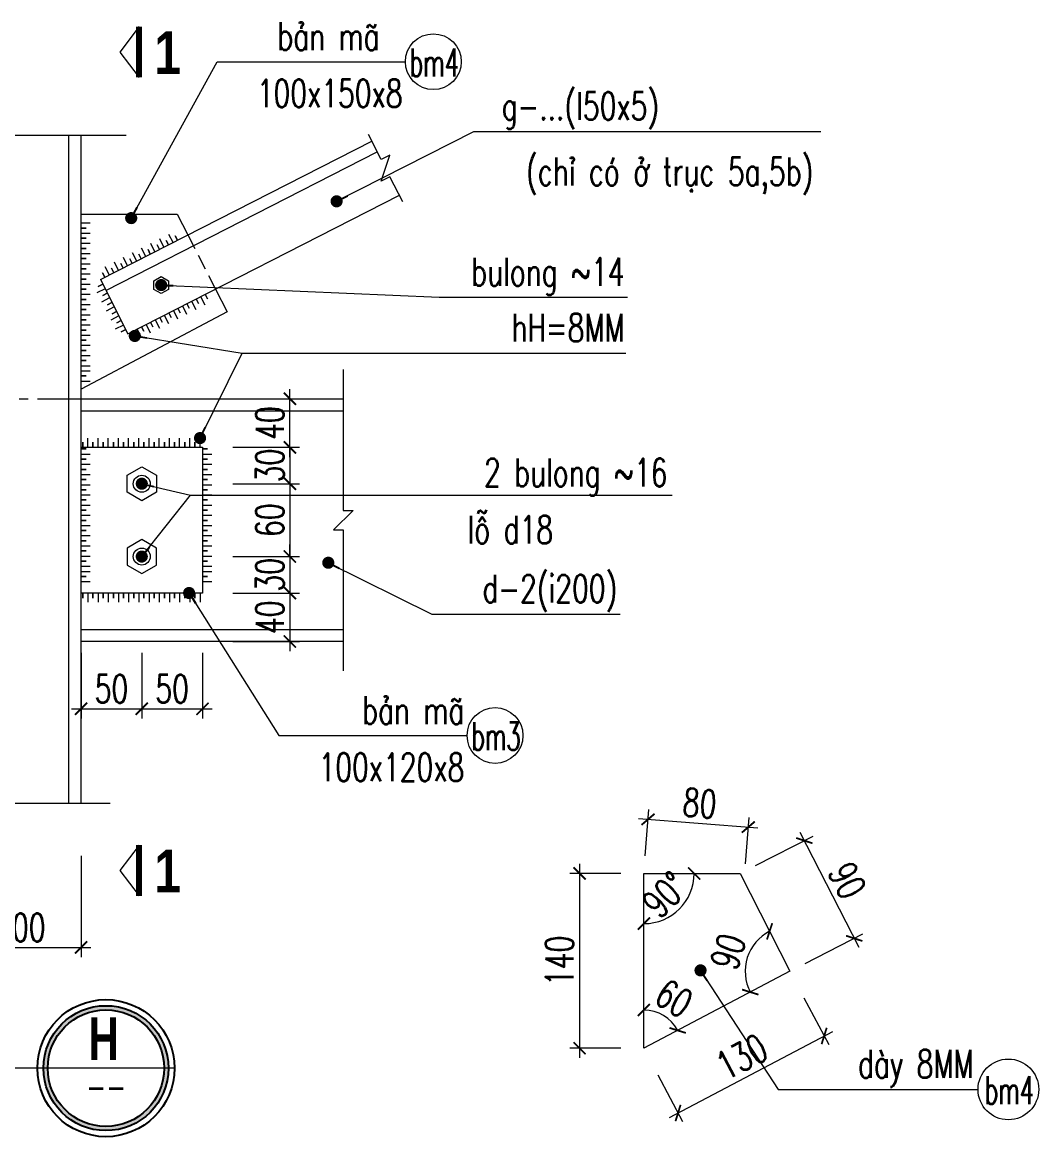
# Model space of a CAD drawing. Header units: millimetres. Extents: x 61738 to 439738, y 60858 to 151243.
# Drawn here: x 405564 to 413937, y 92703 to 101882 of the extents above; entities that cross this region are included whole.
import ezdxf
from ezdxf.enums import TextEntityAlignment as Align

# ---------------------------------------------------------------- set-up
doc = ezdxf.new("R2010")
doc.units = ezdxf.units.MM
doc.linetypes.add('CENTER', pattern=[2, 1.25, -0.25, 0.25, -0.25])
doc.linetypes.add('HIDDEN', pattern=[0.375, 0.25, -0.125])
for name, color, linetype, lineweight in [('10-TEXT', 4, 'Continuous', 15), ('3-THAY', 7, 'Continuous', 18), ('5-DUT', 2, 'HIDDEN', 15), ('6-TRUC', 8, 'CENTER', 9), ('7-HATCH', 8, 'Continuous', 13), ('8-DIM', 8, 'Continuous', 15), ('9-SO HIEU', 8, 'Continuous', 15)]:
    doc.layers.add(name, color=color, linetype=linetype, lineweight=lineweight)
doc.layers.add('DIM', color=3, linetype='Continuous')
doc.layers.add('MANH', color=8, linetype='Continuous')
doc.styles.add('A3-Text 2.3', font='vnsimli.shx', dxfattribs={"width": 0.7, "height": 230, "bigfont": 'vn.shx'})
doc.styles.add('A3-Text 3.5', font='VnArialH-Bold.TTF', dxfattribs={"width": 0.8, "height": 350})
doc.styles.add('S1', font='vnsimli.shx', dxfattribs={"width": 0.75})
doc.styles.add('T3', font='VnArialH-Bold.TTF', dxfattribs={"width": 0.9})
doc.dimstyles.new('A3-1-100x10', dxfattribs={"dimtxt": 230, "dimasz": 100, "dimexe": 80, "dimexo": 0, "dimgap": 50, "dimtad": 1, "dimdec": 0, "dimlfac": 0.1, "dimdsep": 49, "dimtxsty": 'A3-Text 2.3', "dimblk": 'ARCHTICK', "dimcen": 10, "dimdle": 80, "dimclrd": 8, "dimclre": 8, "dimclrt": 2, "dimadec": 0, "dimazin": 2, "dimtfac": 1, "dimtdec": 0, "dimtix": 1, "dimtmove": 1, "dimatfit": 3, "dimldrblk": 'DOT', "dimfxl": 1, "dimtolj": 1, "dimtzin": 0, "dimlwd": -1, "dimlwe": -1, "dimarcsym": 0})

# ---------------------------------------------------------------- blocks, each defined once
blk = doc.blocks.new('_ArchTick')
at = {"color": 0, "linetype": 'ByBlock', "const_width": 0.15}
blk.add_lwpolyline([(-0.5, -0.5), (0.5, 0.5)], dxfattribs=at)
blk = doc.blocks.new('_Dot')
at = {"color": 0, "linetype": 'ByBlock', "lineweight": -2}
blk.add_line((-0.5, 0), (-1, 0), dxfattribs=at)
at = {"color": 0, "linetype": 'ByBlock', "const_width": 0.5}
blk.add_lwpolyline([(-0.25, 0, 1), (0.25, 0, 1)], format="xyb", close=True, dxfattribs=at)
blk = doc.blocks.new('Mat cat KC - Dung')
at = {"layer": '10-TEXT', "color": 2, "const_width": 50}
blk.add_lwpolyline([(0, 417.7), (0, 0)], dxfattribs=at)
at = {"layer": '10-TEXT', "color": 3, "ltscale": 500, "style": 'A3-Text 3.5', "width": 0.8}
blk.add_attdef('1', (126.9, 29.1), '', height=350, dxfattribs=at)
blk = doc.blocks.new('*D323')
at = {"layer": '8-DIM', "color": 8, "ltscale": 300, "transparency": 16777216}
for p, q in [((405048.7, 95017.6), (405048.7, 94181.4)), ((406048.7, 95017.6), (406048.7, 94181.4))]:
    blk.add_line(p, q, dxfattribs=at)
at = {"layer": '8-DIM', "color": 8, "linetype": 'ByBlock', "ltscale": 300, "transparency": 16777216}
blk.add_line((404968.7, 94261.4), (406128.7, 94261.4), dxfattribs=at)
at = {"layer": 'Defpoints', "color": 0, "ltscale": 300, "transparency": 16777216}
for p in [(405048.7, 95017.6), (406048.7, 95017.6), (406048.7, 94261.4)]:
    blk.add_point(p, dxfattribs=at)
at = {"layer": '8-DIM', "color": 8, "ltscale": 300, "transparency": 16777216, "xscale": 100, "yscale": 100, "zscale": 100, "rotation": 180}
blk.add_blockref('_ArchTick', (405048.7, 94261.4), dxfattribs=at)
at = {"layer": '8-DIM', "color": 8, "ltscale": 300, "transparency": 16777216, "xscale": 100, "yscale": 100, "zscale": 100}
blk.add_blockref('_ArchTick', (406048.7, 94261.4), dxfattribs=at)
at = {"layer": '8-DIM', "color": 2, "ltscale": 300, "transparency": 16777216, "insert": (405548.7, 94426.4), "char_height": 230, "attachment_point": 5, "style": 'A3-Text 2.3'}
blk.add_mtext('\\A1;100', dxfattribs=at)
blk = doc.blocks.new('*D333')
at = {"layer": '8-DIM', "color": 8, "linetype": 'ByBlock', "ltscale": 500, "transparency": 16777216}
for p, q in [((407768.5, 98381.4), (407768.5, 98481.4)), ((407768.5, 98381.4), (407768.5, 98081.4)), ((407768.5, 98081.4), (407768.5, 97981.4))]:
    blk.add_line(p, q, dxfattribs=at)
at = {"layer": '8-DIM', "color": 8, "ltscale": 500, "transparency": 16777216}
for p, q in [((407298.5, 98381.4), (407848.5, 98381.4)), ((407298.5, 98081.4), (407848.5, 98081.4))]:
    blk.add_line(p, q, dxfattribs=at)
at = {"layer": 'Defpoints', "color": 0, "ltscale": 500, "transparency": 16777216}
for p in [(407298.5, 98381.4), (407298.5, 98081.4), (407768.5, 98081.4)]:
    blk.add_point(p, dxfattribs=at)
at = {"layer": '8-DIM', "color": 8, "ltscale": 500, "transparency": 16777216, "xscale": 100, "yscale": 100, "zscale": 100}
for p, rotation in [((407768.5, 98381.4), 270), ((407768.5, 98081.4), 90)]:
    blk.add_blockref('_ArchTick', p, dxfattribs=dict(at, rotation=rotation))
at = {"layer": '8-DIM', "color": 2, "ltscale": 500, "transparency": 16777216, "insert": (407603.5, 98231.4), "char_height": 230, "attachment_point": 5, "rotation": 90, "style": 'A3-Text 2.3'}
blk.add_mtext('\\A1;30', dxfattribs=at)
blk = doc.blocks.new('*D334')
at = {"layer": '8-DIM', "color": 8, "linetype": 'ByBlock', "ltscale": 500, "transparency": 16777216}
blk.add_line((407768.5, 98161.4), (407768.5, 97401.4), dxfattribs=at)
at = {"layer": '8-DIM', "color": 8, "ltscale": 500, "transparency": 16777216}
for p, q in [((407298.5, 98081.4), (407848.5, 98081.4)), ((407298.5, 97481.4), (407848.5, 97481.4))]:
    blk.add_line(p, q, dxfattribs=at)
at = {"layer": 'Defpoints', "color": 0, "ltscale": 500, "transparency": 16777216}
for p in [(407298.5, 98081.4), (407298.5, 97481.4), (407768.5, 97481.4)]:
    blk.add_point(p, dxfattribs=at)
at = {"layer": '8-DIM', "color": 8, "ltscale": 500, "transparency": 16777216, "xscale": 100, "yscale": 100, "zscale": 100}
for p, rotation in [((407768.5, 98081.4), 90), ((407768.5, 97481.4), 270)]:
    blk.add_blockref('_ArchTick', p, dxfattribs=dict(at, rotation=rotation))
at = {"layer": '8-DIM', "color": 2, "ltscale": 500, "transparency": 16777216, "insert": (407603.5, 97781.4), "char_height": 230, "attachment_point": 5, "rotation": 90, "style": 'A3-Text 2.3'}
blk.add_mtext('\\A1;60', dxfattribs=at)
blk = doc.blocks.new('*D335')
at = {"layer": '8-DIM', "color": 8, "linetype": 'ByBlock', "ltscale": 500, "transparency": 16777216}
for p, q in [((407768.5, 97481.4), (407768.5, 97581.4)), ((407768.5, 97481.4), (407768.5, 97181.4)), ((407768.5, 97181.4), (407768.5, 97081.4))]:
    blk.add_line(p, q, dxfattribs=at)
at = {"layer": '8-DIM', "color": 8, "ltscale": 500, "transparency": 16777216}
for p, q in [((407298.5, 97481.4), (407848.5, 97481.4)), ((407298.5, 97181.4), (407848.5, 97181.4))]:
    blk.add_line(p, q, dxfattribs=at)
at = {"layer": 'Defpoints', "color": 0, "ltscale": 500, "transparency": 16777216}
for p in [(407298.5, 97481.4), (407298.5, 97181.4), (407768.5, 97181.4)]:
    blk.add_point(p, dxfattribs=at)
at = {"layer": '8-DIM', "color": 8, "ltscale": 500, "transparency": 16777216, "xscale": 100, "yscale": 100, "zscale": 100}
for p, rotation in [((407768.5, 97481.4), 270), ((407768.5, 97181.4), 90)]:
    blk.add_blockref('_ArchTick', p, dxfattribs=dict(at, rotation=rotation))
at = {"layer": '8-DIM', "color": 2, "ltscale": 500, "transparency": 16777216, "insert": (407603.5, 97331.4), "char_height": 230, "attachment_point": 5, "rotation": 90, "style": 'A3-Text 2.3'}
blk.add_mtext('\\A1;30', dxfattribs=at)
blk = doc.blocks.new('*D336')
at = {"layer": '8-DIM', "color": 8, "ltscale": 500, "transparency": 16777216}
for p, q in [((406048.7, 96687.6), (406048.7, 96147.6)), ((406548.7, 96687.6), (406548.7, 96147.6))]:
    blk.add_line(p, q, dxfattribs=at)
at = {"layer": '8-DIM', "color": 8, "linetype": 'ByBlock', "ltscale": 500, "transparency": 16777216}
blk.add_line((405968.7, 96227.6), (406628.7, 96227.6), dxfattribs=at)
at = {"layer": 'Defpoints', "color": 0, "ltscale": 500, "transparency": 16777216}
for p in [(406048.7, 96687.6), (406548.7, 96687.6), (406548.7, 96227.6)]:
    blk.add_point(p, dxfattribs=at)
at = {"layer": '8-DIM', "color": 8, "ltscale": 500, "transparency": 16777216, "xscale": 100, "yscale": 100, "zscale": 100, "rotation": 180}
blk.add_blockref('_ArchTick', (406048.7, 96227.6), dxfattribs=at)
at = {"layer": '8-DIM', "color": 8, "ltscale": 500, "transparency": 16777216, "xscale": 100, "yscale": 100, "zscale": 100}
blk.add_blockref('_ArchTick', (406548.7, 96227.6), dxfattribs=at)
at = {"layer": '8-DIM', "color": 2, "ltscale": 500, "transparency": 16777216, "insert": (406298.7, 96392.6), "char_height": 230, "attachment_point": 5, "style": 'A3-Text 2.3'}
blk.add_mtext('\\A1;50', dxfattribs=at)
blk = doc.blocks.new('*D337')
at = {"layer": '8-DIM', "color": 8, "ltscale": 500, "transparency": 16777216}
for p, q in [((406548.7, 96687.6), (406548.7, 96147.6)), ((407048.7, 96687.6), (407048.7, 96147.6))]:
    blk.add_line(p, q, dxfattribs=at)
at = {"layer": '8-DIM', "color": 8, "linetype": 'ByBlock', "ltscale": 500, "transparency": 16777216}
blk.add_line((406468.7, 96227.6), (407128.7, 96227.6), dxfattribs=at)
at = {"layer": 'Defpoints', "color": 0, "ltscale": 500, "transparency": 16777216}
for p in [(406548.7, 96687.6), (407048.7, 96687.6), (407048.7, 96227.6)]:
    blk.add_point(p, dxfattribs=at)
at = {"layer": '8-DIM', "color": 8, "ltscale": 500, "transparency": 16777216, "xscale": 100, "yscale": 100, "zscale": 100, "rotation": 180}
blk.add_blockref('_ArchTick', (406548.7, 96227.6), dxfattribs=at)
at = {"layer": '8-DIM', "color": 8, "ltscale": 500, "transparency": 16777216, "xscale": 100, "yscale": 100, "zscale": 100}
blk.add_blockref('_ArchTick', (407048.7, 96227.6), dxfattribs=at)
at = {"layer": '8-DIM', "color": 2, "ltscale": 500, "transparency": 16777216, "insert": (406798.7, 96392.6), "char_height": 230, "attachment_point": 5, "style": 'A3-Text 2.3'}
blk.add_mtext('\\A1;50', dxfattribs=at)
blk = doc.blocks.new('*D338')
at = {"layer": '8-DIM', "color": 8, "linetype": 'ByBlock', "ltscale": 500, "transparency": 16777216}
blk.add_line((407768.5, 98301.4), (407768.5, 98861.4), dxfattribs=at)
at = {"layer": '8-DIM', "color": 8, "ltscale": 500, "transparency": 16777216}
for p, q in [((407298.5, 98781.4), (407848.5, 98781.4)), ((407298.5, 98381.4), (407848.5, 98381.4))]:
    blk.add_line(p, q, dxfattribs=at)
at = {"layer": 'Defpoints', "color": 0, "ltscale": 500, "transparency": 16777216}
for p in [(407298.5, 98781.4), (407768.5, 98781.4), (407298.5, 98381.4)]:
    blk.add_point(p, dxfattribs=at)
at = {"layer": '8-DIM', "color": 8, "ltscale": 500, "transparency": 16777216, "xscale": 100, "yscale": 100, "zscale": 100}
for p, rotation in [((407768.5, 98781.4), 90), ((407768.5, 98381.4), 270)]:
    blk.add_blockref('_ArchTick', p, dxfattribs=dict(at, rotation=rotation))
at = {"layer": '8-DIM', "color": 2, "ltscale": 500, "transparency": 16777216, "insert": (407603.5, 98581.4), "char_height": 230, "attachment_point": 5, "rotation": 90, "style": 'A3-Text 2.3'}
blk.add_mtext('\\A1;40', dxfattribs=at)
blk = doc.blocks.new('*D339')
at = {"layer": '8-DIM', "color": 8, "linetype": 'ByBlock', "ltscale": 500, "transparency": 16777216}
blk.add_line((407768.5, 97261.4), (407768.5, 96701.4), dxfattribs=at)
at = {"layer": '8-DIM', "color": 8, "ltscale": 500, "transparency": 16777216}
for p, q in [((407298.5, 97181.4), (407848.5, 97181.4)), ((407298.5, 96781.4), (407848.5, 96781.4))]:
    blk.add_line(p, q, dxfattribs=at)
at = {"layer": 'Defpoints', "color": 0, "ltscale": 500, "transparency": 16777216}
for p in [(407298.5, 97181.4), (407298.5, 96781.4), (407768.5, 96781.4)]:
    blk.add_point(p, dxfattribs=at)
at = {"layer": '8-DIM', "color": 8, "ltscale": 500, "transparency": 16777216, "xscale": 100, "yscale": 100, "zscale": 100}
for p, rotation in [((407768.5, 97181.4), 90), ((407768.5, 96781.4), 270)]:
    blk.add_blockref('_ArchTick', p, dxfattribs=dict(at, rotation=rotation))
at = {"layer": '8-DIM', "color": 2, "ltscale": 500, "transparency": 16777216, "insert": (407603.5, 96981.4), "char_height": 230, "attachment_point": 5, "rotation": 90, "style": 'A3-Text 2.3'}
blk.add_mtext('\\A1;40', dxfattribs=at)
blk = doc.blocks.new('*D365')
at = {"layer": '8-DIM', "color": 8, "ltscale": 500, "transparency": 16777216}
for p, q in [((410695.5, 95015.9), (410725.2, 95397)), ((411520.9, 94951.8), (411550.6, 95332.8))]:
    blk.add_line(p, q, dxfattribs=at)
at = {"layer": '8-DIM', "color": 8, "linetype": 'ByBlock', "ltscale": 500, "transparency": 16777216}
blk.add_line((410639.2, 95323.4), (411624.1, 95246.9), dxfattribs=at)
at = {"layer": 'Defpoints', "color": 0, "ltscale": 500, "transparency": 16777216}
for p in [(411544.4, 95253.1), (410695.5, 95015.9), (411520.9, 94951.8)]:
    blk.add_point(p, dxfattribs=at)
at = {"layer": '8-DIM', "color": 8, "ltscale": 500, "transparency": 16777216, "xscale": 100, "yscale": 100, "zscale": 100}
for p, rotation in [((410719, 95317.2), 175.5563431930741), ((411544.4, 95253.1), 355.5563431930742)]:
    blk.add_blockref('_ArchTick', p, dxfattribs=dict(at, rotation=rotation))
at = {"layer": '8-DIM', "color": 2, "ltscale": 500, "transparency": 16777216, "insert": (411144.4, 95449.6), "char_height": 230, "attachment_point": 5, "rotation": 355.55634, "style": 'A3-Text 2.3'}
blk.add_mtext('\\A1;80', dxfattribs=at)
blk = doc.blocks.new('*D366')
at = {"layer": '8-DIM', "color": 8, "linetype": 'ByBlock', "ltscale": 500, "transparency": 16777216}
blk.add_line((410154.7, 94951.4), (410154.7, 93351.4), dxfattribs=at)
at = {"layer": '8-DIM', "color": 8, "ltscale": 500, "transparency": 16777216}
for p, q in [((410494.7, 94871.4), (410074.7, 94871.4)), ((410494.7, 93431.4), (410074.7, 93431.4))]:
    blk.add_line(p, q, dxfattribs=at)
at = {"layer": 'Defpoints', "color": 0, "ltscale": 500, "transparency": 16777216}
for p in [(410494.7, 94871.4), (410154.7, 93431.4), (410494.7, 93431.4)]:
    blk.add_point(p, dxfattribs=at)
at = {"layer": '8-DIM', "color": 8, "ltscale": 500, "transparency": 16777216, "xscale": 100, "yscale": 100, "zscale": 100}
for p, rotation in [((410154.7, 94871.4), 90), ((410154.7, 93431.4), 270)]:
    blk.add_blockref('_ArchTick', p, dxfattribs=dict(at, rotation=rotation))
at = {"layer": '8-DIM', "color": 2, "ltscale": 500, "transparency": 16777216, "insert": (409989.7, 94151.4), "char_height": 230, "attachment_point": 5, "rotation": 90, "style": 'A3-Text 2.3'}
blk.add_mtext('\\A1;140', dxfattribs=at)
blk = doc.blocks.new('*D367')
at = {"layer": '8-DIM', "color": 8, "ltscale": 500, "transparency": 16777216}
for p, q in [((412003.1, 93847.8), (412206.6, 93462.1)), ((410799.6, 93212.9), (411003.1, 92827.2))]:
    blk.add_line(p, q, dxfattribs=at)
at = {"layer": '8-DIM', "color": 8, "linetype": 'ByBlock', "ltscale": 500, "transparency": 16777216}
blk.add_line((410895, 92860.6), (412240, 93570.2), dxfattribs=at)
at = {"layer": 'Defpoints', "color": 0, "ltscale": 500, "transparency": 16777216}
for p in [(412003.1, 93847.8), (412169.3, 93532.8), (410799.6, 93212.9)]:
    blk.add_point(p, dxfattribs=at)
at = {"layer": '8-DIM', "color": 8, "ltscale": 500, "transparency": 16777216, "xscale": 100, "yscale": 100, "zscale": 100}
for p, rotation in [((412169.3, 93532.8), 27.81324135244029), ((410965.7, 92897.9), 207.8132413524403)]:
    blk.add_blockref('_ArchTick', p, dxfattribs=dict(at, rotation=rotation))
at = {"layer": '8-DIM', "color": 2, "ltscale": 500, "transparency": 16777216, "insert": (411490.5, 93361.3), "char_height": 230, "attachment_point": 5, "rotation": 27.81324, "style": 'A3-Text 2.3'}
blk.add_mtext('\\A1;130', dxfattribs=at)
blk = doc.blocks.new('*D368')
at = {"layer": '8-DIM', "color": 8, "linetype": 'ByBlock', "ltscale": 500, "transparency": 16777216}
blk.add_line((411970, 95212.8), (412453.6, 94265.2), dxfattribs=at)
at = {"layer": '8-DIM', "color": 8, "ltscale": 500, "transparency": 16777216}
for p, q in [((411603.2, 94935.8), (412077.6, 95177.9)), ((412014.1, 94130.7), (412488.5, 94372.8))]:
    blk.add_line(p, q, dxfattribs=at)
at = {"layer": 'Defpoints', "color": 0, "ltscale": 500, "transparency": 16777216}
for p in [(411603.2, 94935.8), (412417.2, 94336.5), (412014.1, 94130.7)]:
    blk.add_point(p, dxfattribs=at)
at = {"layer": '8-DIM', "color": 8, "ltscale": 500, "transparency": 16777216, "xscale": 100, "yscale": 100, "zscale": 100}
for p, rotation in [((412006.4, 95141.6), 117.0372584485221), ((412417.2, 94336.5), 297.0372584485221)]:
    blk.add_blockref('_ArchTick', p, dxfattribs=dict(at, rotation=rotation))
at = {"layer": '8-DIM', "color": 2, "ltscale": 500, "transparency": 16777216, "insert": (412358.8, 94814), "char_height": 230, "attachment_point": 5, "rotation": 297.03726, "style": 'A3-Text 2.3'}
blk.add_mtext('\\A1;90', dxfattribs=at)
blk = doc.blocks.new('*D369')
at = {"layer": '8-DIM', "color": 8, "linetype": 'ByBlock', "ltscale": 500, "transparency": 16777216}
blk.add_arc((410684.3, 94871.4), 413.6, 270, 0, dxfattribs=at)
at = {"layer": 'Defpoints', "color": 0, "ltscale": 500, "transparency": 16777216}
for p in [(410684.3, 94871.4), (410684.3, 94871.4), (411477, 94871.4), (410891.1, 94513.2), (410684.3, 93431.4)]:
    blk.add_point(p, dxfattribs=at)
at = {"layer": '8-DIM', "color": 8, "ltscale": 500, "transparency": 16777216, "xscale": 100, "yscale": 100, "zscale": 100}
for p, rotation in [((411097.9, 94871.4), 90), ((410684.3, 94457.8), 180)]:
    blk.add_blockref('_ArchTick', p, dxfattribs=dict(at, rotation=rotation))
at = {"layer": '8-DIM', "color": 2, "ltscale": 500, "transparency": 16777216, "insert": (410860.1, 94695.6), "char_height": 230, "attachment_point": 5, "rotation": 45, "style": 'A3-Text 2.3'}
blk.add_mtext('\\A1;90°', dxfattribs=at)
blk = doc.blocks.new('*D370')
at = {"layer": '8-DIM', "color": 8, "linetype": 'ByBlock', "ltscale": 500, "transparency": 16777216}
blk.add_arc((410684.3, 93431.4), 315.1, 27.81324, 90, dxfattribs=at)
at = {"layer": 'Defpoints', "color": 0, "ltscale": 500, "transparency": 16777216}
for p in [(410684.3, 94871.4), (411887.8, 94066.3), (410892.9, 93667.5), (410684.3, 93431.4), (410684.3, 93431.4)]:
    blk.add_point(p, dxfattribs=at)
at = {"layer": '8-DIM', "color": 8, "ltscale": 500, "transparency": 16777216, "xscale": 100, "yscale": 100, "zscale": 100}
for p, rotation in [((410684.3, 93746.5), 180.0000000000003), ((410963, 93578.4), 297.8132413523677)]:
    blk.add_blockref('_ArchTick', p, dxfattribs=dict(at, rotation=rotation))
at = {"layer": '8-DIM', "color": 2, "ltscale": 500, "transparency": 16777216, "insert": (410932.2, 93842.5), "char_height": 230, "attachment_point": 5, "rotation": 328.90662, "style": 'A3-Text 2.3'}
blk.add_mtext('\\A1;60', dxfattribs=at)
blk = doc.blocks.new('*D371')
at = {"layer": '8-DIM', "color": 8, "linetype": 'ByBlock', "ltscale": 500, "transparency": 16777216}
blk.add_arc((411887.8, 94066.3), 369.2, 117.03726, 207.81324, dxfattribs=at)
at = {"layer": 'Defpoints', "color": 0, "ltscale": 500, "transparency": 16777216}
for p in [(411477, 94871.4), (411577.2, 94265.8), (411887.8, 94066.3), (411887.8, 94066.3), (410684.3, 93431.4)]:
    blk.add_point(p, dxfattribs=at)
at = {"layer": '8-DIM', "color": 8, "ltscale": 500, "transparency": 16777216, "xscale": 100, "yscale": 100, "zscale": 100}
for p, rotation in [((411720, 94395.1), 27.03725844848986), ((411561.3, 93894.1), 297.8132413523681)]:
    blk.add_blockref('_ArchTick', p, dxfattribs=dict(at, rotation=rotation))
at = {"layer": '8-DIM', "color": 2, "ltscale": 500, "transparency": 16777216, "insert": (411378.6, 94227.6), "char_height": 230, "attachment_point": 5, "rotation": 72.42525, "style": 'A3-Text 2.3'}
blk.add_mtext('\\A1;90', dxfattribs=at)

msp = doc.modelspace()

# ---------------------------------------------------------------- hatches: boundary and pattern name
at = {"layer": '7-HATCH'}
h = msp.add_hatch(color=256, dxfattribs=at)
edge = h.paths.add_edge_path(flags=17)
edge.add_arc((406253.2, 93267.6), 479.5, 0, 360)
edge = h.paths.add_edge_path()
edge.add_arc((406253.2, 93267.6), 514.7, 0, 360)

# ---------------------------------------------------------------- linework, layer by layer
at = {"layer": '3-THAY', "ltscale": 300}
for points in [[(406525.8, 101846.2), (406368.5, 101637.3), (406525.8, 101428.5)], [(405948.7, 95451.4), (405948.7, 100951.4)], [(406048.7, 95451.4), (406048.7, 100951.4)], [(406207.4, 99762.4), (406434.7, 99317), (408670.2, 100457.9)], [(406048.7, 100301.4), (406841.4, 100301.4), (406928.6, 100130.5)], [(407155.9, 99685.1), (407252.3, 99496.3), (406048.7, 98861.4)], [(406048.7, 98381.4), (406048.7, 98781.4), (407048.7, 98781.4)], [(408208.7, 96781.4), (406048.7, 96781.4), (406048.7, 97181.4)], [(406525.8, 95104.7), (406368.5, 94895.8), (406525.8, 94687)]]:
    msp.add_lwpolyline(points, dxfattribs=at)
at = {"layer": '3-THAY', "ltscale": 500}
for points in [[(406207.4, 99762.4), (408442.9, 100903.3)], [(406252.9, 99673.3), (408488.4, 100814.2)], [(406048.7, 98781.4), (408208.7, 98781.4)], [(406048.7, 98681.4), (408208.7, 98681.4)], [(406048.7, 96881.4), (408208.7, 96881.4)]]:
    msp.add_lwpolyline(points, dxfattribs=at)
for points in [[(406708.5, 99647.6), (406647.9, 99682.6), (406647.9, 99752.6), (406708.5, 99787.6), (406769.1, 99752.6), (406769.1, 99682.6)], [(406048.7, 98381.4), (407048.7, 98381.4), (407048.7, 97181.4), (406048.7, 97181.4)], [(406548.7, 97941.4), (406427.5, 98011.4), (406427.5, 98151.4), (406548.7, 98221.4), (406670, 98151.4), (406670, 98011.4)], [(406548.7, 97621.4), (406427.5, 97551.4), (406427.5, 97411.4), (406548.7, 97341.4), (406670, 97411.4), (406670, 97551.4)], [(410684.3, 94871.4), (411477, 94871.4), (411887.8, 94066.3), (410684.3, 93431.4)]]:
    msp.add_lwpolyline(points, close=True, dxfattribs=at)
for centre, radius in [((406708.5, 99717.6), 35), ((406548.7, 98081.4), 70), ((406548.7, 97481.4), 70)]:
    msp.add_circle(centre, radius, dxfattribs=at)
at = {"layer": '5-DUT', "ltscale": 500}
msp.add_lwpolyline([(406928.6, 100130.5), (407155.9, 99685.1)], dxfattribs=at)
at = {"layer": '6-TRUC', "ltscale": 300}
msp.add_lwpolyline([(403288.7, 98781.4), (408208.7, 98781.4)], dxfattribs=at)
at = {"layer": '7-HATCH', "ltscale": 300}
for points in [[(403713.7, 100951.4), (404968.7, 100951.4), (404968.7, 101031.4), (405128.7, 100871.4), (405128.7, 100951.4), (406420.7, 100951.4)], [(408697.5, 100404.5), (408592.9, 100609.3), (408521.7, 100573), (408591.5, 100788.2), (408520.2, 100751.8), (408415.6, 100956.7)], [(408208.7, 99021.4), (408208.7, 97861.4), (408288.7, 97861.4), (408128.7, 97701.4), (408208.7, 97701.4), (408208.7, 96541.4)], [(403808.7, 95451.4), (404968.7, 95451.4), (404968.7, 95531.4), (405128.7, 95371.4), (405128.7, 95451.4), (406288.7, 95451.4)]]:
    msp.add_lwpolyline(points, dxfattribs=at)
at = {"layer": '9-SO HIEU', "ltscale": 300}
for points in [[(406048.7, 100229.6), (406124.7, 100229.6)], [(406048.7, 100229.6), (406124.7, 100229.6)], [(406090.7, 100187.6), (406048.7, 100187.6)], [(406048.7, 100187.6), (406090.7, 100187.6)], [(406048.7, 100145.6), (406124.7, 100145.6)], [(406048.7, 100145.6), (406124.7, 100145.6)], [(406048.7, 100145.6), (406124.7, 100145.6)], [(406090.7, 100103.6), (406048.7, 100103.6)], [(406048.7, 100103.6), (406090.7, 100103.6)], [(406090.7, 100103.6), (406048.7, 100103.6)], [(406048.7, 100103.6), (406090.7, 100103.6)], [(406048.7, 100061.6), (406124.7, 100061.6)], [(406048.7, 100061.6), (406124.7, 100061.6)], [(406048.7, 100061.6), (406124.7, 100061.6)], [(406656.3, 99991.5), (406621.8, 100059.2)], [(406731.1, 100029.7), (406696.6, 100097.4)], [(406731.1, 100029.7), (406696.6, 100097.4)], [(406768.6, 100048.8), (406749.5, 100086.2)], [(406749.5, 100086.2), (406768.6, 100048.8)], [(406806, 100067.9), (406771.4, 100135.5)], [(406843.4, 100086.9), (406824.3, 100124.4)], [(406824.3, 100124.4), (406843.4, 100086.9)], [(406090.7, 100019.6), (406048.7, 100019.6)], [(406048.7, 100019.6), (406090.7, 100019.6)], [(406090.7, 100019.6), (406048.7, 100019.6)], [(406048.7, 100019.6), (406090.7, 100019.6)], [(406048.7, 99977.6), (406124.7, 99977.6)], [(406048.7, 99977.6), (406124.7, 99977.6)], [(406048.7, 99977.6), (406124.7, 99977.6)], [(406506.7, 99915.1), (406472.1, 99982.8)], [(406544.1, 99934.2), (406525, 99971.6)], [(406525, 99971.6), (406544.1, 99934.2)], [(406581.5, 99953.3), (406547, 100021)], [(406618.9, 99972.4), (406599.8, 100009.8)], [(406599.8, 100009.8), (406618.9, 99972.4)], [(406693.7, 100010.6), (406674.6, 100048)], [(406674.6, 100048), (406693.7, 100010.6)], [(406090.7, 99935.6), (406048.7, 99935.6)], [(406048.7, 99935.6), (406090.7, 99935.6)], [(406090.7, 99935.6), (406048.7, 99935.6)], [(406048.7, 99935.6), (406090.7, 99935.6)], [(406048.7, 99893.6), (406124.7, 99893.6)], [(406357, 99838.7), (406322.5, 99906.4)], [(406394.5, 99857.8), (406375.4, 99895.2)], [(406375.4, 99895.2), (406394.5, 99857.8)], [(406431.9, 99876.9), (406397.3, 99944.6)], [(406469.3, 99896), (406450.2, 99933.4)], [(406450.2, 99933.4), (406469.3, 99896)], [(406090.7, 99851.6), (406048.7, 99851.6)], [(406048.7, 99851.6), (406090.7, 99851.6)], [(406048.7, 99809.6), (406124.7, 99809.6)], [(406244.8, 99781.5), (406225.7, 99818.9)], [(406225.7, 99818.9), (406244.8, 99781.5)], [(406282.2, 99800.6), (406247.7, 99868.3)], [(406319.6, 99819.7), (406300.5, 99857.1)], [(406300.5, 99857.1), (406319.6, 99819.7)], [(406090.7, 99767.6), (406048.7, 99767.6)], [(406048.7, 99767.6), (406090.7, 99767.6)], [(406048.7, 99725.6), (406124.7, 99725.6)], [(406048.7, 99725.6), (406124.7, 99725.6)], [(406245.6, 99687.6), (406177.9, 99653)], [(406189.1, 99705.9), (406226.5, 99725)], [(406226.5, 99725), (406189.1, 99705.9)], [(406090.7, 99683.6), (406048.7, 99683.6)], [(406048.7, 99683.6), (406090.7, 99683.6)], [(406048.7, 99641.6), (406124.7, 99641.6)], [(406090.7, 99599.6), (406048.7, 99599.6)], [(406048.7, 99599.6), (406090.7, 99599.6)], [(406283.8, 99612.7), (406216.1, 99578.2)], [(406227.3, 99631.1), (406264.7, 99650.1)], [(406264.7, 99650.1), (406227.3, 99631.1)], [(406995.8, 99603.4), (407014.9, 99566)], [(407014.9, 99566), (406995.8, 99603.4)], [(407033.2, 99622.5), (407067.8, 99554.8)], [(407070.7, 99641.6), (407089.8, 99604.2)], [(407089.8, 99604.2), (407070.7, 99641.6)], [(406048.7, 99557.6), (406124.7, 99557.6)], [(406090.7, 99515.6), (406048.7, 99515.6)], [(406048.7, 99515.6), (406090.7, 99515.6)], [(406322, 99537.9), (406254.3, 99503.4)], [(406265.5, 99556.2), (406302.9, 99575.3)], [(406302.9, 99575.3), (406265.5, 99556.2)], [(406808.8, 99507.9), (406843.3, 99440.2)], [(406846.2, 99527), (406865.3, 99489.6)], [(406865.3, 99489.6), (406846.2, 99527)], [(406883.6, 99546.1), (406918.2, 99478.4)], [(406921, 99565.2), (406940.1, 99527.8)], [(406940.1, 99527.8), (406921, 99565.2)], [(406958.4, 99584.3), (406993, 99516.6)], [(406958.4, 99584.3), (406993, 99516.6)], [(406048.7, 99473.6), (406124.7, 99473.6)], [(406090.7, 99431.6), (406048.7, 99431.6)], [(406048.7, 99431.6), (406090.7, 99431.6)], [(406360.1, 99463.1), (406292.4, 99428.6)], [(406303.6, 99481.4), (406341.1, 99500.5)], [(406341.1, 99500.5), (406303.6, 99481.4)], [(406341.8, 99406.6), (406379.2, 99425.7)], [(406379.2, 99425.7), (406341.8, 99406.6)], [(406621.7, 99412.5), (406640.8, 99375.1)], [(406640.8, 99375.1), (406621.7, 99412.5)], [(406659.2, 99431.6), (406693.7, 99363.9)], [(406696.6, 99450.7), (406715.7, 99413.3)], [(406715.7, 99413.3), (406696.6, 99450.7)], [(406734, 99469.8), (406768.5, 99402.1)], [(406771.4, 99488.9), (406790.5, 99451.4)], [(406790.5, 99451.4), (406771.4, 99488.9)], [(406048.7, 99389.6), (406124.7, 99389.6)], [(406090.7, 99347.6), (406048.7, 99347.6)], [(406048.7, 99347.6), (406090.7, 99347.6)], [(406398.3, 99388.3), (406330.6, 99353.7)], [(406398.3, 99388.3), (406330.6, 99353.7)], [(406380, 99331.8), (406417.4, 99350.9)], [(406417.4, 99350.9), (406380, 99331.8)], [(406472.1, 99336.1), (406491.2, 99298.7)], [(406491.2, 99298.7), (406472.1, 99336.1)], [(406509.5, 99355.2), (406544.1, 99287.5)], [(406546.9, 99374.3), (406566, 99336.9)], [(406566, 99336.9), (406546.9, 99374.3)], [(406584.3, 99393.4), (406618.9, 99325.7)], [(406048.7, 99305.6), (406124.7, 99305.6)], [(406090.7, 99263.6), (406048.7, 99263.6)], [(406048.7, 99263.6), (406090.7, 99263.6)], [(406048.7, 99221.6), (406124.7, 99221.6)], [(406090.7, 99179.6), (406048.7, 99179.6)], [(406048.7, 99179.6), (406090.7, 99179.6)], [(406048.7, 99137.6), (406124.7, 99137.6)], [(406048.7, 99137.6), (406124.7, 99137.6)], [(406090.7, 99095.6), (406048.7, 99095.6)], [(406048.7, 99095.6), (406090.7, 99095.6)], [(406048.7, 99053.6), (406124.7, 99053.6)], [(406048.7, 99011.6), (406124.7, 99011.6)], [(406048.7, 99011.6), (406124.7, 99011.6)], [(406090.7, 98969.6), (406048.7, 98969.6)], [(406048.7, 98969.6), (406090.7, 98969.6)], [(406048.7, 98927.6), (406124.7, 98927.6)], [(406062.5, 98381.4), (406062.5, 98423.4)], [(406062.5, 98423.4), (406062.5, 98381.4)], [(406104.5, 98381.4), (406104.5, 98457.4)], [(406104.5, 98381.4), (406104.5, 98457.4)], [(406146.5, 98381.4), (406146.5, 98423.4)], [(406146.5, 98423.4), (406146.5, 98381.4)], [(406188.5, 98381.4), (406188.5, 98457.4)], [(406230.5, 98381.4), (406230.5, 98423.4)], [(406230.5, 98423.4), (406230.5, 98381.4)], [(406272.5, 98381.4), (406272.5, 98457.4)], [(406314.5, 98381.4), (406314.5, 98423.4)], [(406314.5, 98423.4), (406314.5, 98381.4)], [(406356.5, 98381.4), (406356.5, 98457.4)], [(406356.5, 98381.4), (406356.5, 98457.4)], [(406398.5, 98381.4), (406398.5, 98423.4)], [(406398.5, 98423.4), (406398.5, 98381.4)], [(406440.5, 98381.4), (406440.5, 98457.4)], [(406482.5, 98381.4), (406482.5, 98423.4)], [(406482.5, 98423.4), (406482.5, 98381.4)], [(406524.5, 98381.4), (406524.5, 98457.4)], [(406566.5, 98381.4), (406566.5, 98423.4)], [(406566.5, 98423.4), (406566.5, 98381.4)], [(406608.5, 98381.4), (406608.5, 98457.4)], [(406650.5, 98381.4), (406650.5, 98423.4)], [(406650.5, 98423.4), (406650.5, 98381.4)], [(406692.5, 98381.4), (406692.5, 98457.4)], [(406734.5, 98381.4), (406734.5, 98423.4)], [(406734.5, 98423.4), (406734.5, 98381.4)], [(406776.5, 98381.4), (406776.5, 98457.4)], [(406818.5, 98381.4), (406818.5, 98423.4)], [(406818.5, 98423.4), (406818.5, 98381.4)], [(406860.5, 98381.4), (406860.5, 98457.4)], [(406902.5, 98381.4), (406902.5, 98423.4)], [(406902.5, 98423.4), (406902.5, 98381.4)], [(406944.5, 98381.4), (406944.5, 98457.4)], [(406944.5, 98381.4), (406944.5, 98457.4)], [(406986.5, 98381.4), (406986.5, 98423.4)], [(406986.5, 98423.4), (406986.5, 98381.4)], [(407028.5, 98381.4), (407028.5, 98457.4)], [(406090.7, 98367.7), (406048.7, 98367.7)], [(406048.7, 98367.7), (406090.7, 98367.7)], [(406048.7, 98325.7), (406124.7, 98325.7)], [(406048.7, 98325.7), (406124.7, 98325.7)], [(407090.7, 98367.7), (407048.7, 98367.7)], [(407048.7, 98367.7), (407090.7, 98367.7)], [(407048.7, 98325.7), (407124.7, 98325.7)], [(407048.7, 98325.7), (407124.7, 98325.7)], [(406090.7, 98283.7), (406048.7, 98283.7)], [(406048.7, 98283.7), (406090.7, 98283.7)], [(406048.7, 98241.7), (406124.7, 98241.7)], [(407090.7, 98283.7), (407048.7, 98283.7)], [(407048.7, 98283.7), (407090.7, 98283.7)], [(407048.7, 98241.7), (407124.7, 98241.7)], [(406090.7, 98199.7), (406048.7, 98199.7)], [(406048.7, 98199.7), (406090.7, 98199.7)], [(406048.7, 98157.7), (406124.7, 98157.7)], [(407090.7, 98199.7), (407048.7, 98199.7)], [(407048.7, 98199.7), (407090.7, 98199.7)], [(407048.7, 98157.7), (407124.7, 98157.7)], [(406090.7, 98115.7), (406048.7, 98115.7)], [(406048.7, 98115.7), (406090.7, 98115.7)], [(406048.7, 98073.7), (406124.7, 98073.7)], [(406048.7, 98073.7), (406124.7, 98073.7)], [(407090.7, 98115.7), (407048.7, 98115.7)], [(407048.7, 98115.7), (407090.7, 98115.7)], [(407048.7, 98073.7), (407124.7, 98073.7)], [(407048.7, 98073.7), (407124.7, 98073.7)], [(406090.7, 98031.7), (406048.7, 98031.7)], [(406048.7, 98031.7), (406090.7, 98031.7)], [(406048.7, 97989.7), (406124.7, 97989.7)], [(406090.7, 97947.7), (406048.7, 97947.7)], [(406048.7, 97947.7), (406090.7, 97947.7)], [(407090.7, 98031.7), (407048.7, 98031.7)], [(407048.7, 98031.7), (407090.7, 98031.7)], [(407048.7, 97989.7), (407124.7, 97989.7)], [(407090.7, 97947.7), (407048.7, 97947.7)], [(407048.7, 97947.7), (407090.7, 97947.7)], [(406048.7, 97905.7), (406124.7, 97905.7)], [(406090.7, 97863.7), (406048.7, 97863.7)], [(406048.7, 97863.7), (406090.7, 97863.7)], [(407048.7, 97905.7), (407124.7, 97905.7)], [(407090.7, 97863.7), (407048.7, 97863.7)], [(407048.7, 97863.7), (407090.7, 97863.7)], [(406048.7, 97821.7), (406124.7, 97821.7)], [(406090.7, 97779.7), (406048.7, 97779.7)], [(406048.7, 97779.7), (406090.7, 97779.7)], [(407048.7, 97821.7), (407124.7, 97821.7)], [(407090.7, 97779.7), (407048.7, 97779.7)], [(407048.7, 97779.7), (407090.7, 97779.7)], [(406048.7, 97737.7), (406124.7, 97737.7)], [(406090.7, 97695.7), (406048.7, 97695.7)], [(406048.7, 97695.7), (406090.7, 97695.7)], [(407048.7, 97737.7), (407124.7, 97737.7)], [(407090.7, 97695.7), (407048.7, 97695.7)], [(407048.7, 97695.7), (407090.7, 97695.7)], [(406048.7, 97653.7), (406124.7, 97653.7)], [(406090.7, 97611.7), (406048.7, 97611.7)], [(406048.7, 97611.7), (406090.7, 97611.7)], [(407048.7, 97653.7), (407124.7, 97653.7)], [(407090.7, 97611.7), (407048.7, 97611.7)], [(407048.7, 97611.7), (407090.7, 97611.7)], [(406048.7, 97569.7), (406124.7, 97569.7)], [(406090.7, 97527.7), (406048.7, 97527.7)], [(406048.7, 97527.7), (406090.7, 97527.7)], [(406048.7, 97485.7), (406124.7, 97485.7)], [(406048.7, 97485.7), (406124.7, 97485.7)], [(407048.7, 97569.7), (407124.7, 97569.7)], [(407090.7, 97527.7), (407048.7, 97527.7)], [(407048.7, 97527.7), (407090.7, 97527.7)], [(407048.7, 97485.7), (407124.7, 97485.7)], [(407048.7, 97485.7), (407124.7, 97485.7)], [(406090.7, 97443.7), (406048.7, 97443.7)], [(406048.7, 97443.7), (406090.7, 97443.7)], [(406048.7, 97401.7), (406124.7, 97401.7)], [(407090.7, 97443.7), (407048.7, 97443.7)], [(407048.7, 97443.7), (407090.7, 97443.7)], [(407048.7, 97401.7), (407124.7, 97401.7)], [(406048.7, 97359.7), (406124.7, 97359.7)], [(406048.7, 97359.7), (406124.7, 97359.7)], [(406090.7, 97317.7), (406048.7, 97317.7)], [(406048.7, 97317.7), (406090.7, 97317.7)], [(407048.7, 97359.7), (407124.7, 97359.7)], [(407048.7, 97359.7), (407124.7, 97359.7)], [(407090.7, 97317.7), (407048.7, 97317.7)], [(407048.7, 97317.7), (407090.7, 97317.7)], [(406048.7, 97275.7), (406124.7, 97275.7)], [(407048.7, 97275.7), (407124.7, 97275.7)], [(406062.5, 97181.4), (406062.5, 97139.4)], [(406062.5, 97139.4), (406062.5, 97181.4)], [(406104.5, 97181.4), (406104.5, 97105.4)], [(406104.5, 97181.4), (406104.5, 97105.4)], [(406146.5, 97181.4), (406146.5, 97139.4)], [(406146.5, 97139.4), (406146.5, 97181.4)], [(406188.5, 97181.4), (406188.5, 97105.4)], [(406230.5, 97181.4), (406230.5, 97139.4)], [(406230.5, 97139.4), (406230.5, 97181.4)], [(406272.5, 97181.4), (406272.5, 97105.4)], [(406314.5, 97181.4), (406314.5, 97139.4)], [(406314.5, 97139.4), (406314.5, 97181.4)], [(406356.5, 97181.4), (406356.5, 97105.4)], [(406356.5, 97181.4), (406356.5, 97105.4)], [(406398.5, 97181.4), (406398.5, 97139.4)], [(406398.5, 97139.4), (406398.5, 97181.4)], [(406440.5, 97181.4), (406440.5, 97105.4)], [(406482.5, 97181.4), (406482.5, 97139.4)], [(406482.5, 97139.4), (406482.5, 97181.4)], [(406524.5, 97181.4), (406524.5, 97105.4)], [(406566.5, 97181.4), (406566.5, 97139.4)], [(406566.5, 97139.4), (406566.5, 97181.4)], [(406608.5, 97181.4), (406608.5, 97105.4)], [(406650.5, 97181.4), (406650.5, 97139.4)], [(406650.5, 97139.4), (406650.5, 97181.4)], [(406692.5, 97181.4), (406692.5, 97105.4)], [(406734.5, 97181.4), (406734.5, 97139.4)], [(406734.5, 97139.4), (406734.5, 97181.4)], [(406776.5, 97181.4), (406776.5, 97105.4)], [(406818.5, 97181.4), (406818.5, 97139.4)], [(406818.5, 97139.4), (406818.5, 97181.4)], [(406860.5, 97181.4), (406860.5, 97105.4)], [(406902.5, 97181.4), (406902.5, 97139.4)], [(406902.5, 97139.4), (406902.5, 97181.4)], [(406944.5, 97181.4), (406944.5, 97105.4)], [(406944.5, 97181.4), (406944.5, 97105.4)], [(406986.5, 97181.4), (406986.5, 97139.4)], [(406986.5, 97139.4), (406986.5, 97181.4)], [(407028.5, 97181.4), (407028.5, 97105.4)]]:
    msp.add_lwpolyline(points, dxfattribs=at)
at = {"layer": '9-SO HIEU'}
for centre, radius in [((408950, 101557.6), 230), ((409458.5, 96007.6), 230), ((413686.6, 93092.9), 250)]:
    msp.add_circle(centre, radius, dxfattribs=at)
at = {"layer": 'DIM'}
for radius in [514.7, 479.5]:
    msp.add_circle((406253.2, 93267.6), radius, dxfattribs=at)
at = {"layer": 'MANH'}
msp.add_circle((406253.2, 93267.6), 564.6, dxfattribs=at)

# ---------------------------------------------------------------- block references
at = {"layer": '8-DIM'}
for p in [(406525.8, 101428.5), (406525.8, 94687)]:
    msp.add_blockref('Mat cat KC - Dung', p, dxfattribs=at).add_auto_attribs({'1': '1'})

# ---------------------------------------------------------------- texts
at = {"layer": '10-TEXT', "style": 'S1', "width": 0.7}
for s, p in [('b¶n m·', (408506.6, 101652.2)), ('100x150x8', (408696.6, 101182.2)), ('g-...(l50x5)', (410810, 101077.6)), ('(chØ cã ë trôc 5a,5b)', (412080, 100537.6)), ('bulong ~14', (410525.1, 99712.2)), ('hH=8MM', (410525.5, 99252.2)), ('2 bulong ~16', (410879, 98058.3)), ('lç d18', (409936, 97588.3)), ('d-2(i200)', (410465.1, 97102.2)), ('b¶n m·', (409205.1, 96102.2)), ('100x120x8', (409205.1, 95632.2)), ('dµy 8MM', (413400, 93187.6))]:
    msp.add_text(s, height=230, dxfattribs=at).set_placement(p, align=Align.RIGHT)
at = {"layer": '10-TEXT'}
for s, height, style, width, p in [('bm4', 230, 'S1', 0.6, (408957.7, 101436.3)), ('bm3', 230, 'S1', 0.6, (409466.2, 95886.3)), ('h', 350, 'T3', 0.7, (406234.9, 93335.2)), ('bm4', 230, 'S1', 0.6, (413694.3, 92971.6)), ('--', 212.67, 'S1', 0.7, (406255.4, 93008.4))]:
    msp.add_text(s, height=height, dxfattribs=dict(at, style=style, width=width)).set_placement(p, align=Align.CENTER)

# ---------------------------------------------------------------- dimensions: what is measured, and where the dimension line sits
at = {"layer": '8-DIM', "ltscale": 500}
for base, p1, p2, picture, middle in [((407768.5, 98781.4), (407298.5, 98381.4), (407298.5, 98781.4), '*D338', (407603.5, 98581.4)), ((407768.5, 96781.4), (407298.5, 97181.4), (407298.5, 96781.4), '*D339', (407603.5, 96981.4))]:
    dim = msp.add_linear_dim(base=base, p1=p1, p2=p2, angle=90, dimstyle='A3-1-100x10', override={"dimasz": 100, "dimldrblk": 'ArchTick'}, dxfattribs=at)
    dim.commit()
    dim.dimension.update_dxf_attribs({"geometry": picture, "text_midpoint": middle})
for base, p1, p2, picture, middle in [((407768.5, 98081.4), (407298.5, 98381.4), (407298.5, 98081.4), '*D333', (407603.5, 98231.4)), ((407768.5, 97481.4), (407298.5, 98081.4), (407298.5, 97481.4), '*D334', (407603.5, 97781.4)), ((407768.5, 97181.4), (407298.5, 97481.4), (407298.5, 97181.4), '*D335', (407603.5, 97331.4))]:
    dim = msp.add_linear_dim(base=base, p1=p1, p2=p2, angle=90, dimstyle='A3-1-100x10', dxfattribs=at)
    dim.commit()
    dim.dimension.update_dxf_attribs({"geometry": picture, "text_midpoint": middle})
for base, p1, p2, picture, middle in [((406548.7, 96227.6), (406048.7, 96687.6), (406548.7, 96687.6), '*D336', (406298.7, 96392.6)), ((407048.7, 96227.6), (406548.7, 96687.6), (407048.7, 96687.6), '*D337', (406798.7, 96392.6))]:
    dim = msp.add_linear_dim(base=base, p1=p1, p2=p2, dimstyle='A3-1-100x10', dxfattribs=at)
    dim.commit()
    dim.dimension.update_dxf_attribs({"geometry": picture, "text_midpoint": middle})
for p1, p2, distance, text, picture, middle in [((410695.5, 95015.9), (411520.9, 94951.8), 302.2, '80', '*D365', (411144.4, 95449.6)), ((410494.7, 94871.4), (410494.7, 93431.4), -340, '140', '*D366', (409989.7, 94151.4)), ((410799.6, 93212.9), (412003.1, 93847.8), -356.1, '130', '*D367', (411490.5, 93361.3))]:
    dim = msp.add_aligned_dim(p1=p1, p2=p2, distance=distance, text=text, dimstyle='A3-1-100x10', override={"dimasz": 100, "dimldrblk": 'ArchTick'}, dxfattribs=at)
    dim.commit()
    dim.dimension.update_dxf_attribs({"geometry": picture, "text_midpoint": middle})
dim = msp.add_aligned_dim(p1=(411603.2, 94935.8), p2=(412014.1, 94130.7), distance=452.6, dimstyle='A3-1-100x10', override={"dimasz": 100, "dimldrblk": 'ArchTick'}, dxfattribs=at)
dim.commit()
dim.dimension.update_dxf_attribs({"geometry": '*D368', "text_midpoint": (412358.8, 94814)})
at = {"layer": '8-DIM', "ltscale": 300}
dim = msp.add_linear_dim(base=(406048.7, 94261.4), p1=(405048.7, 95017.6), p2=(406048.7, 95017.6), dimstyle='A3-1-100x10', dxfattribs=at)
dim.commit()
dim.dimension.update_dxf_attribs({"geometry": '*D323', "text_midpoint": (405548.7, 94426.4)})
at = {"layer": '8-DIM', "ltscale": 500}
dim = msp.add_angular_dim_2l(base=(410891.1, 94513.2), line1=((410684.3, 94871.4), (411477, 94871.4)), line2=((410684.3, 93431.4), (410684.3, 94871.4)), dimstyle='A3-1-100x10', override={"dimasz": 100, "dimldrblk": 'ArchTick'}, dxfattribs=at)
dim.commit()
dim.dimension.update_dxf_attribs({"geometry": '*D369', "text_midpoint": (410860.1, 94695.6)})
for base, line1, line2, text, picture, middle in [((410892.9, 93667.5), ((410684.3, 93431.4), (410684.3, 94871.4)), ((411887.8, 94066.3), (410684.3, 93431.4)), '60', '*D370', (410932.2, 93842.5)), ((411577.2, 94265.8), ((411887.8, 94066.3), (410684.3, 93431.4)), ((411477, 94871.4), (411887.8, 94066.3)), '90', '*D371', (411378.6, 94227.6))]:
    dim = msp.add_angular_dim_2l(base=base, line1=line1, line2=line2, text=text, dimstyle='A3-1-100x10', override={"dimasz": 100, "dimldrblk": 'ArchTick'}, dxfattribs=at)
    dim.commit()
    dim.dimension.update_dxf_attribs({"geometry": picture, "text_midpoint": middle})

# ---------------------------------------------------------------- leaders
at = {"layer": '9-SO HIEU', "ltscale": 300}
for points, override in [([(406461.4, 100269.3), (407170, 101557.6), (408720, 101557.6)], {"dimasz": 100, "dimtad": 0}), ([(408153.4, 100407.6), (409283.4, 100982.9), (412141.5, 100982.9)], {"dimasz": 100, "dimtad": 0}), ([(406708.5, 99717.6), (408998.5, 99617.6), (410548.5, 99617.6)], {"dimasz": 100, "dimtad": 0}), ([(406491.2, 99298.7), (407376.3, 99157.6)], {"dimasz": 100, "dimtad": 0}), ([(407028.5, 98457.4), (407376.3, 99157.6), (410536.8, 99157.6)], {"dimasz": 100, "dimtad": 0}), ([(406548.7, 98081.4), (406950, 97986.5), (410918.4, 97986.5)], {"dimasz": 100, "dimtad": 0}), ([(406548.7, 97481.4), (406950, 97986.5)], {"dimasz": 100, "dimtad": 0}), ([(408084.9, 97430.6), (408938.5, 97007.6), (410488.5, 97007.6)], {"dimasz": 100, "dimtad": 0}), ([(406938.5, 97181.4), (407678.5, 96007.6), (409228.5, 96007.6)], {"dimasz": 100, "dimtad": 0}), ([(411151, 94072.9), (411791, 93092.9), (413436.6, 93092.9)], {"dimasz": 100, "dimtad": 0}), ([(406817.8, 93267.6), (403830, 93267.6)], {"dimasz": 100, "dimtad": 0, "dimldrblk": 'None'})]:
    msp.add_leader(points, dimstyle='A3-1-100x10', override=override, dxfattribs=at)

doc.saveas('drawing.dxf')
